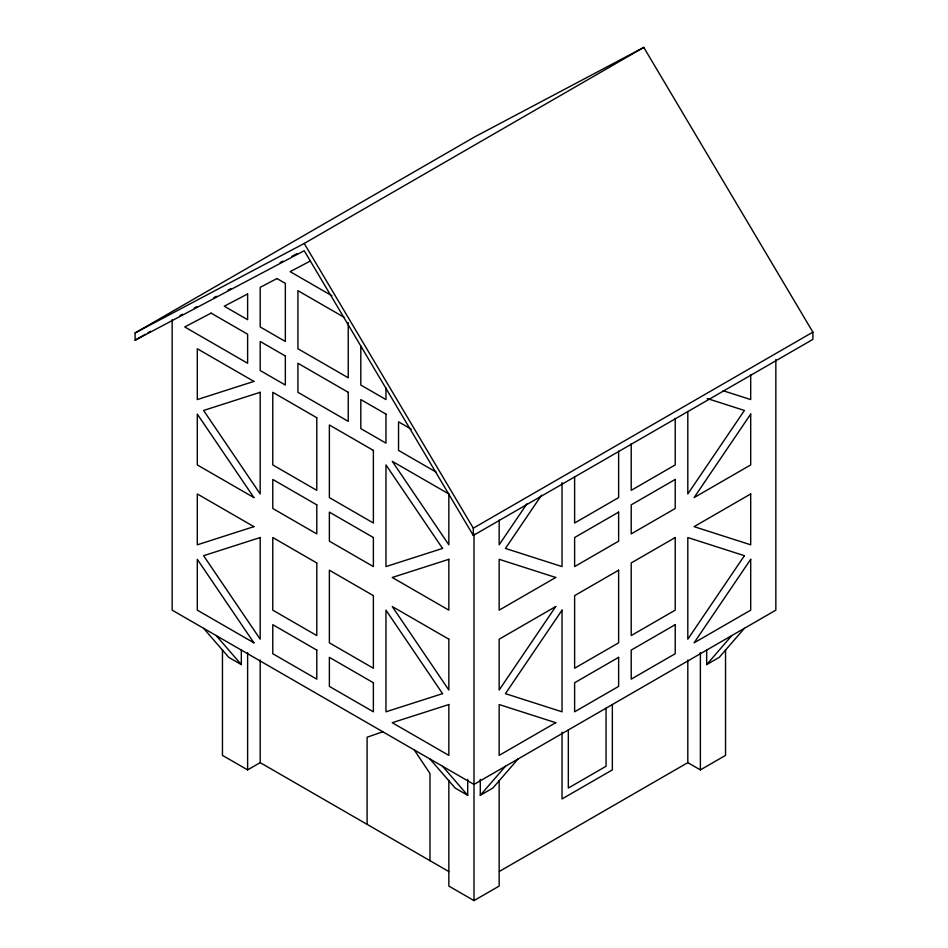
<?xml version="1.0" encoding="UTF-8"?>
<svg xmlns="http://www.w3.org/2000/svg" width="948" height="948" viewBox="0 0 948 948"><rect width="100%" height="100%" fill="white"/><g stroke="black" fill="none" stroke-linecap="round" stroke-linejoin="round"><path stroke-width="1.42" d="M527.041 503.649L499.158 544.792L499.158 520.108M541.533 495.176L505.438 548.43L562.034 566.584L562.034 482.603M480.292 779.339L480.292 795.313L505.438 766.268M518.023 759.004L492.865 788.049L480.292 795.313M706.675 650.091L706.675 664.607L731.82 635.563M744.405 628.299L719.248 657.343L706.675 664.607M135.126 332.938L474.699 136.891L643.787 47.4L812.874 332.132L812.874 339.384L473.301 535.442L304.213 250.71L135.126 340.202L135.126 332.938L304.213 243.458L643.787 47.4M135.126 340.202L145.376 334.277M147.947 332.807L150.507 331.326M473.301 535.442L473.301 528.178L812.874 332.132M222.46 649.759L222.46 755.378L247.618 769.895L260.19 762.642L448.842 871.556M499.395 871.413L687.81 762.642L700.382 769.895L725.54 755.378L725.54 649.759M448.842 780.453L448.842 886.072L474 900.6L499.158 886.072L499.158 780.453M179.966 315.566L182.561 314.191M194.269 307.993L196.876 306.619M213.786 297.66L216.393 296.286M228.101 290.088L230.708 288.713M280.146 262.549L282.741 261.162M291.854 256.351L297.056 253.59M310.411 260.996L290.135 271.638L331.942 295.776M382.814 731.773L367.101 737.224L367.101 824.357M723.087 390.718L750.697 399.57L750.697 374.887M707.137 398.504L744.405 410.46L687.81 493.967L687.81 411.468M344.456 317.521L297.921 290.657L297.921 348.746L348.236 377.79L348.236 322.604M411.278 429.183L398.539 421.824L398.539 450.395L436.27 472.187M241.325 650.091L241.325 664.607L228.752 657.343L203.595 628.299M467.708 779.339L467.708 795.313L455.135 788.049L429.977 759.004M442.562 766.268L467.708 795.313M216.18 635.563L241.325 664.607M414.264 749.927L429.977 773.532L429.977 860.665M304.213 243.458L473.301 528.178M775.843 359.505L775.843 610.145L474 784.423L172.157 610.145L172.157 319.701M700.382 652.544L700.382 769.895M687.81 659.95L687.81 762.642M675.225 418.447L675.225 464.923L631.214 490.341L631.214 443.865M618.629 451.13L618.629 497.593L574.618 523.012L574.618 476.536M612.349 704.542L612.349 769.895L562.034 798.939L562.034 732.14M606.056 708.18L606.056 766.268L568.326 788.049L568.326 729.96M474 533.771L474 900.6M385.966 387.839L385.966 399.57L360.809 385.042L360.809 345.842M260.19 659.95L260.19 762.642M247.618 652.544L247.618 769.895M555.753 606.519L499.158 690.025L499.158 639.189L555.753 606.519M562.034 610.145L505.438 693.652L562.034 711.806L562.034 610.145M750.697 414.098L694.09 497.593L750.697 464.923L750.697 414.098M744.405 555.694L687.81 639.189L687.81 537.54L744.405 555.694M750.697 559.32L694.09 642.827L750.697 610.145L750.697 559.32M618.629 512.121L574.618 537.54L574.618 566.584L618.629 541.166L618.629 512.121M675.225 479.451L631.214 504.857L631.214 533.902L675.225 508.495L675.225 479.451M555.753 577.474L499.158 610.145L499.158 559.32L555.753 577.474M618.629 570.21L574.618 595.628L574.618 668.233L618.629 642.827L618.629 570.21M675.225 537.54L631.214 562.946L631.214 635.563L675.225 610.145L675.225 537.54M750.697 493.967L694.09 526.65L750.697 544.804L750.697 493.967M618.629 657.343L574.618 682.761L574.618 711.806L618.629 686.388L618.629 657.343M675.225 624.673L631.214 650.091L631.214 679.135L675.225 653.717L675.225 624.673M555.753 722.696L499.158 755.378L499.158 704.542L555.753 722.696M211.084 313.124L184.73 326.953L247.618 363.262L247.618 334.217L211.084 313.124M247.618 293.951L224.261 306.216L247.618 319.701L247.618 293.951M276.958 278.546L260.19 287.351L260.19 326.953L285.348 341.481L285.348 283.393L276.958 278.546M253.91 381.416L197.303 399.57L197.303 348.746L253.91 381.416M260.19 392.306L203.595 410.46L260.19 493.967L260.19 392.306M253.91 526.65L197.303 544.804L197.303 493.967L253.91 526.65M260.19 537.54L203.595 555.694L260.19 639.189L260.19 537.54M442.562 548.43L385.966 566.584L385.966 464.923L442.562 548.43M448.842 559.32L392.247 577.474L448.842 610.145L448.842 559.32M442.562 693.652L385.966 711.806L385.966 610.145L442.562 693.652M448.842 704.542L392.247 722.696L448.842 755.378L448.842 704.542M285.348 355.998L260.19 341.481L260.19 370.526L285.348 385.054L285.348 355.998M348.236 392.306L297.921 363.262L297.921 392.306L348.236 421.35L348.236 392.306M385.966 414.098L360.809 399.57L360.809 428.615L385.966 443.143L385.966 414.098M316.786 417.724L272.775 392.306L272.775 464.923L316.786 490.341L316.786 417.724M373.382 450.395L329.371 424.988L329.371 497.593L373.382 523.012L373.382 450.395M448.842 493.967L392.247 461.297L448.842 544.792L448.842 493.967M316.786 504.857L272.775 479.451L272.775 508.495L316.786 533.902L316.786 504.857M373.382 537.54L329.371 512.121L329.371 541.166L373.382 566.584L373.382 537.54M253.91 497.593L197.303 464.923L197.303 414.098L253.91 497.593M316.786 562.946L272.775 537.54L272.775 610.145L316.786 635.563L316.786 562.946M373.382 595.628L329.371 570.21L329.371 642.827L373.382 668.233L373.382 595.628M448.842 639.189L392.247 606.519L448.842 690.025L448.842 639.189M316.786 650.091L272.775 624.673L272.775 653.717L316.786 679.135L316.786 650.091M373.382 682.761L329.371 657.343L329.371 686.388L373.382 711.806L373.382 682.761M253.91 642.827L197.303 610.145L197.303 559.32L253.91 642.827"/></g></svg>
